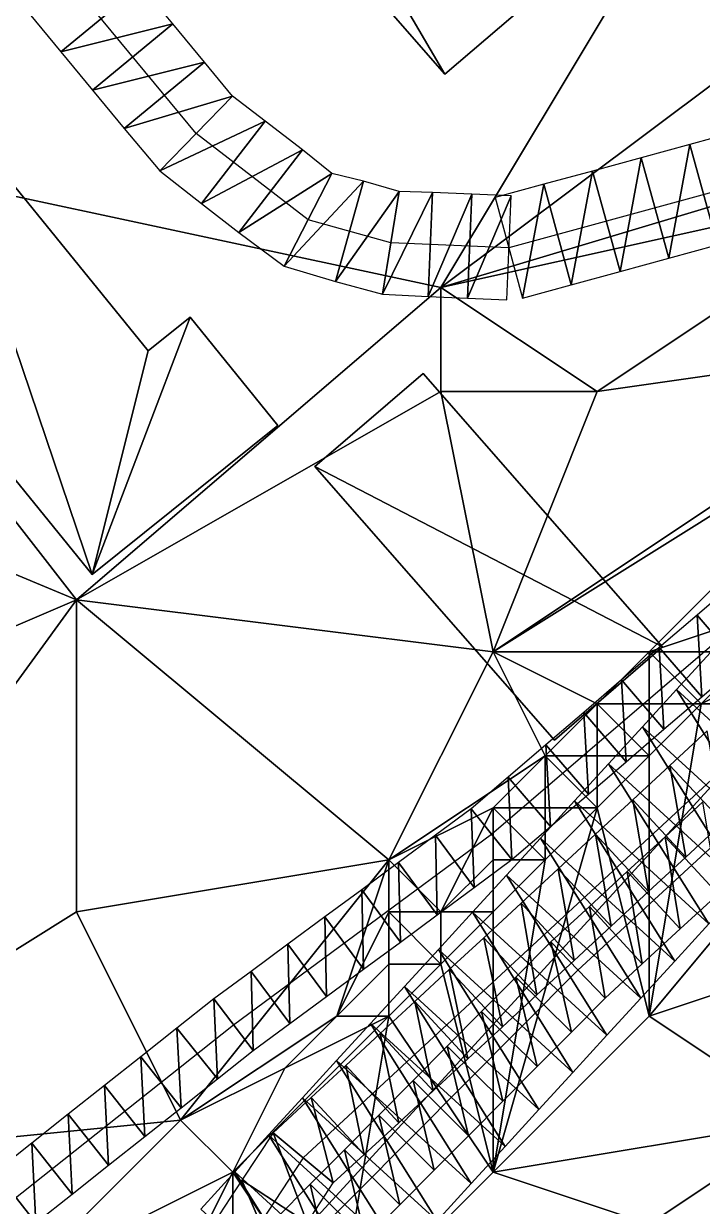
# Model space of a CAD drawing. Header units: metres. Extents: x -1103 to 901, y -902 to 905.
# Drawn here: x -534.03 to -507.96, y -71.31 to -25.86 of the extents above; entities that cross this region are included whole.
import ezdxf

# ---------------------------------------------------------------- set-up
doc = ezdxf.new("R2010")
doc.units = ezdxf.units.M
for name, color, linetype in [('OSM_BUILDING_FOOTPRINTS', 7, 'CONTINUOUS'), ('OSM_BUILDING_ROOFS', 1, 'CONTINUOUS'), ('OSM_BUILDING_WALLS', 8, 'CONTINUOUS'), ('OSM_PATH_AXES', 30, 'CONTINUOUS'), ('OSM_PATH_SURFACE', 30, 'CONTINUOUS'), ('OSM_ROAD_AXES', 2, 'CONTINUOUS'), ('OSM_ROAD_SURFACE', 9, 'CONTINUOUS'), ('OSM_TERRAIN', 3, 'CONTINUOUS'), ('OSM_WATER_SURFACE', 5, 'CONTINUOUS')]:
    doc.layers.add(name, color=color, linetype=linetype)

msp = doc.modelspace()

# ---------------------------------------------------------------- linework, layer by layer
at = {"layer": 'OSM_BUILDING_FOOTPRINTS'}
for points in [[(-516.684, 13.666, 13.575), (-516.231, 14.319, 13.575), (-495.726, -8.894, 13.575), (-517.855, -27.794, 13.575), (-541.621, -0.644, 13.575), (-536.647, 3.702, 13.575), (-535.707, 2.64, 13.575), (-534.06, 4.078, 13.575), (-537.62, 8.092, 13.575), (-537.2, 13.235, 13.575), (-532.502, 17.238, 13.575), (-527.749, 16.531, 13.575), (-525.361, 14.02, 13.575), (-520.929, 18.189, 13.575), (-516.684, 13.666, 13.575)], [(-543.456, -32.173, 13.743), (-537.929, -27.75, 13.743), (-529.252, -38.433, 13.743), (-527.638, -37.139, 13.743), (-524.266, -41.297, 13.743), (-531.396, -47.025, 13.743), (-543.456, -32.173, 13.743)], [(-513.644, -53.395, 13.117), (-522.841, -42.878, 13.117), (-518.684, -39.306, 13.117), (-509.488, -49.812, 13.117), (-513.644, -53.395, 13.117)]]:
    msp.add_polyline3d(points, close=True, dxfattribs=at)
at = {"layer": 'OSM_BUILDING_ROOFS'}
for points in [[(-535.707, 2.64, 21.975), (-541.621, -0.644, 21.975), (-517.855, -27.794, 21.975)], [(-535.707, 2.64, 21.975), (-517.855, -27.794, 21.975), (-495.726, -8.894, 21.975)], [(-537.929, -27.75, 18.943), (-543.456, -32.173, 18.943), (-531.396, -47.025, 18.943)], [(-531.396, -47.025, 18.943), (-529.252, -38.433, 18.943), (-537.929, -27.75, 18.943)], [(-531.396, -47.025, 18.943), (-524.266, -41.297, 18.943), (-527.638, -37.139, 18.943)], [(-531.396, -47.025, 18.943), (-527.638, -37.139, 18.943), (-529.252, -38.433, 18.943)], [(-522.841, -42.878, 18.317), (-509.488, -49.812, 18.317), (-518.684, -39.306, 18.317)], [(-522.841, -42.878, 18.317), (-513.644, -53.395, 18.317), (-509.488, -49.812, 18.317)]]:
    msp.add_3dface(points, dxfattribs=at)
at = {"layer": 'OSM_BUILDING_WALLS'}
for points in [[(-541.621, -0.644, 13.575), (-517.855, -27.794, 13.575), (-517.855, -27.794, 21.975)], [(-541.621, -0.644, 13.575), (-517.855, -27.794, 21.975), (-541.621, -0.644, 21.975)], [(-517.855, -27.794, 13.575), (-495.726, -8.894, 13.575), (-495.726, -8.894, 21.975)], [(-517.855, -27.794, 13.575), (-495.726, -8.894, 21.975), (-517.855, -27.794, 21.975)], [(-529.252, -38.433, 13.743), (-537.929, -27.75, 13.743), (-537.929, -27.75, 18.943)], [(-529.252, -38.433, 13.743), (-537.929, -27.75, 18.943), (-529.252, -38.433, 18.943)], [(-543.456, -32.173, 13.743), (-531.396, -47.025, 13.743), (-531.396, -47.025, 18.943)], [(-543.456, -32.173, 13.743), (-531.396, -47.025, 18.943), (-543.456, -32.173, 18.943)], [(-527.638, -37.139, 13.743), (-529.252, -38.433, 13.743), (-529.252, -38.433, 18.943)], [(-527.638, -37.139, 13.743), (-529.252, -38.433, 18.943), (-527.638, -37.139, 18.943)], [(-524.266, -41.297, 13.743), (-527.638, -37.139, 13.743), (-527.638, -37.139, 18.943)], [(-524.266, -41.297, 13.743), (-527.638, -37.139, 18.943), (-524.266, -41.297, 18.943)], [(-518.684, -39.306, 13.117), (-522.841, -42.878, 13.117), (-522.841, -42.878, 18.317)], [(-518.684, -39.306, 13.117), (-522.841, -42.878, 18.317), (-518.684, -39.306, 18.317)], [(-509.488, -49.812, 13.117), (-518.684, -39.306, 13.117), (-518.684, -39.306, 18.317)], [(-509.488, -49.812, 13.117), (-518.684, -39.306, 18.317), (-509.488, -49.812, 18.317)], [(-531.396, -47.025, 13.743), (-524.266, -41.297, 13.743), (-524.266, -41.297, 18.943)], [(-531.396, -47.025, 13.743), (-524.266, -41.297, 18.943), (-531.396, -47.025, 18.943)], [(-522.841, -42.878, 13.117), (-513.644, -53.395, 13.117), (-513.644, -53.395, 18.317)], [(-522.841, -42.878, 13.117), (-513.644, -53.395, 18.317), (-522.841, -42.878, 18.317)], [(-513.644, -53.395, 13.117), (-509.488, -49.812, 13.117), (-509.488, -49.812, 18.317)], [(-513.644, -53.395, 13.117), (-509.488, -49.812, 18.317), (-513.644, -53.395, 18.317)]]:
    msp.add_3dface(points, dxfattribs=at)
at = {"layer": 'OSM_PATH_AXES'}
msp.add_polyline3d([(-548.507, -72.528, 13.401), (-535.729, -72.074, 13.828), (-525.968, -64.333, 14.429), (-516.053, -57.012, 14.819), (-494.289, -38.333, 14.57), (-489.226, -33.987, 14.709), (-467.804, -14.567, 15.042), (-453.214, -0.566, 15.33), (-448.118, 4.189, 15.798), (-426.751, 23.709, 18.017), (-407.175, 38.263, 20.324), (-396.508, 48.05, 20.42), (-373.484, 68.111, 17.367), (-369.836, 66.994, 16.965), (-364.453, 59.153, 16.179), (-341.804, 70.058, 13.161)], dxfattribs=at)
at = {"layer": 'OSM_PATH_SURFACE'}
for points in [[(-506.533, -50.489, 14.856), (-506.711, -47.346, 15.012), (-508.162, -48.592, 15.098)], [(-507.984, -51.734, 14.351), (-508.162, -48.592, 15.098), (-509.613, -49.837, 15.185)], [(-507.984, -51.734, 14.351), (-506.533, -50.489, 14.856), (-508.162, -48.592, 15.098)], [(-509.435, -52.979, 14.446), (-509.613, -49.837, 15.185), (-511.064, -51.082, 15.208)], [(-509.435, -52.979, 14.446), (-507.984, -51.734, 14.351), (-509.613, -49.837, 15.185)], [(-510.886, -54.224, 14.529), (-511.064, -51.082, 15.208), (-512.515, -52.327, 15.207)], [(-510.886, -54.224, 14.529), (-509.435, -52.979, 14.446), (-511.064, -51.082, 15.208)], [(-512.337, -55.47, 14.439), (-512.515, -52.327, 15.207), (-513.966, -53.573, 15.165)], [(-512.337, -55.47, 14.439), (-510.886, -54.224, 14.529), (-512.515, -52.327, 15.207)], [(-513.788, -56.715, 14.612), (-513.966, -53.573, 15.165), (-515.417, -54.818, 15.037)], [(-513.788, -56.715, 14.612), (-512.337, -55.47, 14.439), (-513.966, -53.573, 15.165)], [(-515.273, -57.988, 14.6), (-515.417, -54.818, 15.037), (-516.834, -56.035, 14.906)], [(-515.273, -57.988, 14.6), (-513.788, -56.715, 14.612), (-515.417, -54.818, 15.037)], [(-516.727, -59.063, 14.679), (-516.834, -56.035, 14.906), (-518.212, -57.052, 14.799)], [(-516.727, -59.063, 14.679), (-515.273, -57.988, 14.6), (-516.834, -56.035, 14.906)], [(-518.144, -60.109, 14.656), (-518.212, -57.052, 14.799), (-519.629, -58.098, 14.704)], [(-518.144, -60.109, 14.656), (-516.727, -59.063, 14.679), (-518.212, -57.052, 14.799)], [(-519.56, -61.155, 14.446), (-519.629, -58.098, 14.704), (-521.045, -59.144, 14.658)], [(-519.56, -61.155, 14.446), (-518.144, -60.109, 14.656), (-519.629, -58.098, 14.704)], [(-520.977, -62.201, 14.545), (-521.045, -59.144, 14.658), (-522.462, -60.19, 14.647)], [(-520.977, -62.201, 14.545), (-519.56, -61.155, 14.446), (-521.045, -59.144, 14.658)], [(-522.393, -63.247, 14.508), (-522.462, -60.19, 14.647), (-523.878, -61.235, 14.636)], [(-522.393, -63.247, 14.508), (-520.977, -62.201, 14.545), (-522.462, -60.19, 14.647)], [(-523.81, -64.292, 14.47), (-523.878, -61.235, 14.636), (-525.295, -62.281, 14.625)], [(-523.81, -64.292, 14.47), (-522.393, -63.247, 14.508), (-523.878, -61.235, 14.636)], [(-525.209, -65.325, 14.433), (-525.295, -62.281, 14.625), (-526.728, -63.34, 14.614)], [(-525.209, -65.325, 14.433), (-523.81, -64.292, 14.47), (-525.295, -62.281, 14.625)], [(-526.586, -66.418, 14.394), (-526.728, -63.34, 14.614), (-528.14, -64.459, 14.597)], [(-526.586, -66.418, 14.394), (-525.209, -65.325, 14.433), (-526.728, -63.34, 14.614)], [(-527.98, -67.524, 14.371), (-528.14, -64.459, 14.597), (-529.534, -65.565, 14.559)], [(-527.98, -67.524, 14.371), (-526.586, -66.418, 14.394), (-528.14, -64.459, 14.597)], [(-529.375, -68.63, 14.267), (-529.534, -65.565, 14.559), (-530.928, -66.671, 14.412)], [(-529.375, -68.63, 14.267), (-527.98, -67.524, 14.371), (-529.534, -65.565, 14.559)], [(-530.769, -69.736, 14.169), (-530.928, -66.671, 14.412), (-532.323, -67.777, 14.264)], [(-530.769, -69.736, 14.169), (-529.375, -68.63, 14.267), (-530.928, -66.671, 14.412)], [(-532.163, -70.842, 14.072), (-532.323, -67.777, 14.264), (-533.717, -68.883, 14.132)], [(-532.163, -70.842, 14.072), (-530.769, -69.736, 14.169), (-532.323, -67.777, 14.264)], [(-533.558, -71.948, 13.975), (-533.717, -68.883, 14.132), (-535.111, -69.989, 14.035)], [(-533.558, -71.948, 13.975), (-532.163, -70.842, 14.072), (-533.717, -68.883, 14.132)], [(-535.302, -73.249, 13.858), (-533.558, -71.948, 13.975), (-535.111, -69.989, 14.035)]]:
    msp.add_3dface(points, dxfattribs=at)
at = {"layer": 'OSM_ROAD_AXES'}
for points in [[(-695.409, -235.672, 11.147), (-620.454, -163.057, 12.954), (-614.419, -157.351, 13.238), (-570.89, -116.189, 10.758), (-535.419, -82.492, 12.654), (-529.87, -79.484, 12.674), (-493.316, -39.56, 14.48), (-451.887, -1.805, 15.322), (-428.862, 18.124, 17.338), (-402.908, 37.223, 20.81)], [(-548.728, -73.822, 13.299), (-543.334, -78.599, 13.019), (-529.87, -79.484, 12.674), (-512.737, -62.231, 13.919), (-493.825, -44.802, 14.011), (-465.726, -18.072, 15.007), (-446.603, -0.555, 15.633), (-429.713, 13.059, 17.176), (-414.227, 23.996, 18.467)], [(-417.997, 23.255, 18.52), (-448.416, -0.112, 15.565), (-451.08, -2.579, 15.323), (-492.454, -40.898, 14.363), (-515.335, -62.088, 13.903), (-523.293, -69.453, 13.515), (-529.87, -79.484, 12.674), (-535.419, -82.492, 12.654), (-540.515, -81.861, 12.862), (-546.34, -77.051, 12.996), (-553.105, -70.316, 14.11)], [(-515.39, -34.473, 15.973), (-519.922, -34.285, 15.976), (-523.106, -33.401, 15.952), (-527.406, -30.083, 15.911), (-542.008, -12.422, 15.909), (-544.241, -7.622, 15.937), (-545.788, 1.136, 15.724), (-546.684, 6.721, 15.798), (-545.8, 11.156, 15.866), (-542.528, 16.088, 15.838), (-536.747, 20.877, 15.698), (-530.966, 22.635, 15.567), (-523.029, 22.934, 15.301), (-515.999, 19.76, 15.198), (-505.022, 7.838, 15.401), (-495.461, -2.701, 15.844), (-489.757, -8.739, 15.911), (-483.976, -15.275, 15.769)], [(-461.681, 7.43, 15.481), (-472.193, -4.757, 15.634), (-483.976, -15.275, 15.769), (-500.424, -30.381, 15.708), (-515.39, -34.473, 15.973)]]:
    msp.add_polyline3d(points, dxfattribs=at)
at = {"layer": 'OSM_ROAD_SURFACE'}
for points in [[(-529.515, -24.393, 15.925), (-533.815, -25.47, 15.901), (-532.598, -26.942, 15.915)], [(-528.298, -25.865, 15.939), (-529.515, -24.393, 15.925), (-532.598, -26.942, 15.915)], [(-528.298, -25.865, 15.939), (-532.598, -26.942, 15.915), (-531.381, -28.414, 15.928)], [(-527.081, -27.337, 15.953), (-528.298, -25.865, 15.939), (-531.381, -28.414, 15.928)], [(-527.081, -27.337, 15.953), (-531.381, -28.414, 15.928), (-530.164, -29.886, 15.942)], [(-526.011, -28.649, 15.965), (-527.081, -27.337, 15.953), (-530.164, -29.886, 15.942)], [(-526.011, -28.649, 15.965), (-530.164, -29.886, 15.942), (-528.8, -31.517, 15.957)], [(-524.751, -29.605, 15.977), (-526.011, -28.649, 15.965), (-528.8, -31.517, 15.957)], [(-524.751, -29.605, 15.977), (-528.8, -31.517, 15.957), (-527.194, -32.772, 15.972)], [(-523.317, -30.711, 15.99), (-524.751, -29.605, 15.977), (-527.194, -32.772, 15.972)], [(-506.564, -29.987, 15.927), (-508.434, -30.498, 15.96), (-507.38, -34.357, 15.838)], [(-523.317, -30.711, 15.99), (-527.194, -32.772, 15.972), (-525.761, -33.878, 15.986)], [(-522.195, -31.62, 16.001), (-523.317, -30.711, 15.99), (-525.761, -33.878, 15.986)], [(-508.434, -30.498, 15.96), (-510.305, -31.01, 15.993), (-509.25, -34.868, 15.875)], [(-508.434, -30.498, 15.96), (-509.25, -34.868, 15.875), (-507.38, -34.357, 15.838)], [(-510.305, -31.01, 15.993), (-512.176, -31.521, 16.023), (-511.121, -35.38, 15.911)], [(-510.305, -31.01, 15.993), (-511.121, -35.38, 15.911), (-509.25, -34.868, 15.875)], [(-522.195, -31.62, 16.001), (-525.761, -33.878, 15.986), (-524.017, -35.181, 15.998)], [(-520.979, -31.916, 16.01), (-522.195, -31.62, 16.001), (-524.017, -35.181, 15.998)], [(-512.176, -31.521, 16.023), (-514.047, -32.033, 16.035), (-512.992, -35.891, 15.948)], [(-512.176, -31.521, 16.023), (-512.992, -35.891, 15.948), (-511.121, -35.38, 15.911)], [(-520.979, -31.916, 16.01), (-524.017, -35.181, 15.998), (-522.05, -35.77, 16.011)], [(-519.601, -32.311, 16.021), (-520.979, -31.916, 16.01), (-522.05, -35.77, 16.011)], [(-514.047, -32.033, 16.035), (-515.918, -32.544, 16.046), (-514.863, -36.403, 15.985)], [(-514.047, -32.033, 16.035), (-514.863, -36.403, 15.985), (-512.992, -35.891, 15.948)], [(-519.601, -32.311, 16.021), (-522.05, -35.77, 16.011), (-520.244, -36.259, 16.024)], [(-518.329, -32.35, 16.029), (-519.601, -32.311, 16.021), (-520.244, -36.259, 16.024)], [(-518.329, -32.35, 16.029), (-520.244, -36.259, 16.024), (-518.495, -36.346, 16.039)], [(-516.818, -32.412, 16.04), (-518.329, -32.35, 16.029), (-518.495, -36.346, 16.039)], [(-516.818, -32.412, 16.04), (-518.495, -36.346, 16.039), (-516.984, -36.409, 16.026)], [(-515.308, -32.475, 16.042), (-516.818, -32.412, 16.04), (-516.984, -36.409, 16.026)], [(-515.308, -32.475, 16.042), (-516.984, -36.409, 16.026), (-515.473, -36.472, 15.996)], [(-503.79, -56.182, 14.149), (-507.647, -50.029, 15.074), (-508.953, -51.455, 14.668)], [(-505.095, -57.608, 14.11), (-508.953, -51.455, 14.668), (-510.258, -52.881, 14.743)], [(-505.095, -57.608, 14.11), (-503.79, -56.182, 14.149), (-508.953, -51.455, 14.668)], [(-506.401, -59.034, 14.07), (-510.258, -52.881, 14.743), (-511.564, -54.307, 14.787)], [(-506.401, -59.034, 14.07), (-505.095, -57.608, 14.11), (-510.258, -52.881, 14.743)], [(-507.774, -53.041, 14.183), (-509.204, -54.365, 14.161), (-507.165, -56.567, 14.115)], [(-507.706, -60.46, 14.031), (-511.564, -54.307, 14.787), (-512.869, -55.733, 14.536)], [(-507.706, -60.46, 14.031), (-506.401, -59.034, 14.07), (-511.564, -54.307, 14.787)], [(-509.204, -54.365, 14.161), (-510.634, -55.69, 14.147), (-508.595, -57.891, 14.077)], [(-509.204, -54.365, 14.161), (-508.595, -57.891, 14.077), (-507.165, -56.567, 14.115)], [(-509.012, -61.886, 13.991), (-512.869, -55.733, 14.536), (-514.175, -57.158, 14.455)], [(-509.012, -61.886, 13.991), (-507.706, -60.46, 14.031), (-512.869, -55.733, 14.536)], [(-510.634, -55.69, 14.147), (-512.064, -57.014, 14.125), (-510.025, -59.215, 14.056)], [(-510.634, -55.69, 14.147), (-510.025, -59.215, 14.056), (-508.595, -57.891, 14.077)], [(-507.356, -59.312, 14.057), (-507.934, -55.766, 14.126), (-509.389, -57.106, 14.098)], [(-510.317, -63.311, 13.957), (-514.175, -57.158, 14.455), (-515.48, -58.584, 14.407)], [(-510.317, -63.311, 13.957), (-509.012, -61.886, 13.991), (-514.175, -57.158, 14.455)], [(-512.064, -57.014, 14.125), (-513.494, -58.338, 14.07), (-511.456, -60.54, 14.028)], [(-512.064, -57.014, 14.125), (-511.456, -60.54, 14.028), (-510.025, -59.215, 14.056)], [(-508.811, -60.653, 14.018), (-509.389, -57.106, 14.098), (-510.844, -58.447, 14.083)], [(-508.811, -60.653, 14.018), (-507.356, -59.312, 14.057), (-509.389, -57.106, 14.098)], [(-511.623, -64.737, 13.906), (-515.48, -58.584, 14.407), (-516.786, -60.01, 14.272)], [(-511.623, -64.737, 13.906), (-510.317, -63.311, 13.957), (-515.48, -58.584, 14.407)], [(-513.494, -58.338, 14.07), (-514.924, -59.663, 14.025), (-512.886, -61.864, 13.978)], [(-513.494, -58.338, 14.07), (-512.886, -61.864, 13.978), (-511.456, -60.54, 14.028)], [(-510.266, -61.994, 13.991), (-510.844, -58.447, 14.083), (-512.299, -59.788, 14.043)], [(-510.266, -61.994, 13.991), (-508.811, -60.653, 14.018), (-510.844, -58.447, 14.083)], [(-514.924, -59.663, 14.025), (-516.354, -60.987, 13.975), (-514.316, -63.188, 13.927)], [(-514.924, -59.663, 14.025), (-514.316, -63.188, 13.927), (-512.886, -61.864, 13.978)], [(-511.697, -63.312, 13.946), (-512.299, -59.788, 14.043), (-513.777, -61.15, 13.99)], [(-511.697, -63.312, 13.946), (-510.266, -61.994, 13.991), (-512.299, -59.788, 14.043)], [(-512.928, -66.163, 13.854), (-516.786, -60.01, 14.272), (-518.091, -61.436, 14.104)], [(-512.928, -66.163, 13.854), (-511.623, -64.737, 13.906), (-516.786, -60.01, 14.272)], [(-516.354, -60.987, 13.975), (-517.68, -62.214, 13.891), (-515.642, -64.416, 13.885)], [(-516.354, -60.987, 13.975), (-515.642, -64.416, 13.885), (-514.316, -63.188, 13.927)], [(-512.991, -64.615, 13.898), (-513.777, -61.15, 13.99), (-515.119, -62.502, 13.94)], [(-512.991, -64.615, 13.898), (-511.697, -63.312, 13.946), (-513.777, -61.15, 13.99)], [(-514.234, -67.589, 13.803), (-518.091, -61.436, 14.104), (-519.397, -62.862, 14.028)], [(-514.234, -67.589, 13.803), (-512.928, -66.163, 13.854), (-518.091, -61.436, 14.104)], [(-517.68, -62.214, 13.891), (-519.007, -63.442, 13.836), (-516.969, -65.644, 13.814)], [(-517.68, -62.214, 13.891), (-516.969, -65.644, 13.814), (-515.642, -64.416, 13.885)], [(-514.309, -65.943, 13.849), (-515.119, -62.502, 13.94), (-516.437, -63.829, 13.887)], [(-514.309, -65.943, 13.849), (-512.991, -64.615, 13.898), (-515.119, -62.502, 13.94)], [(-515.539, -69.015, 13.751), (-519.397, -62.862, 14.028), (-520.702, -64.288, 13.926)], [(-515.539, -69.015, 13.751), (-514.234, -67.589, 13.803), (-519.397, -62.862, 14.028)], [(-519.007, -63.442, 13.836), (-520.333, -64.669, 13.781), (-518.295, -66.871, 13.761)], [(-519.007, -63.442, 13.836), (-518.295, -66.871, 13.761), (-516.969, -65.644, 13.814)], [(-515.627, -67.27, 13.799), (-516.437, -63.829, 13.887), (-517.755, -65.156, 13.812)], [(-515.627, -67.27, 13.799), (-514.309, -65.943, 13.849), (-516.437, -63.829, 13.887)], [(-516.845, -70.441, 13.686), (-520.702, -64.288, 13.926), (-522.008, -65.713, 13.811)], [(-516.845, -70.441, 13.686), (-515.539, -69.015, 13.751), (-520.702, -64.288, 13.926)], [(-520.333, -64.669, 13.781), (-521.659, -65.897, 13.712), (-519.622, -68.099, 13.693)], [(-520.333, -64.669, 13.781), (-519.622, -68.099, 13.693), (-518.295, -66.871, 13.761)], [(-516.945, -68.597, 13.74), (-517.755, -65.156, 13.812), (-519.073, -66.483, 13.755)], [(-516.945, -68.597, 13.74), (-515.627, -67.27, 13.799), (-517.755, -65.156, 13.812)], [(-518.15, -71.866, 13.612), (-522.008, -65.713, 13.811), (-523.313, -67.139, 13.695)], [(-521.659, -65.897, 13.712), (-522.986, -67.125, 13.643), (-520.948, -69.326, 13.625)], [(-518.15, -71.866, 13.612), (-516.845, -70.441, 13.686), (-522.008, -65.713, 13.811)], [(-521.659, -65.897, 13.712), (-520.948, -69.326, 13.625), (-519.622, -68.099, 13.693)], [(-518.263, -69.924, 13.669), (-519.073, -66.483, 13.755), (-520.391, -67.81, 13.684)], [(-518.263, -69.924, 13.669), (-516.945, -68.597, 13.74), (-519.073, -66.483, 13.755)], [(-519.456, -73.292, 13.539), (-523.313, -67.139, 13.695), (-524.619, -68.565, 13.579)], [(-522.986, -67.125, 13.643), (-524.445, -68.491, 13.567), (-522.142, -70.415, 13.563)], [(-519.456, -73.292, 13.539), (-518.15, -71.866, 13.612), (-523.313, -67.139, 13.695)], [(-522.986, -67.125, 13.643), (-522.142, -70.415, 13.563), (-520.948, -69.326, 13.625)], [(-519.58, -71.251, 13.598), (-520.391, -67.81, 13.684), (-521.709, -69.137, 13.612)], [(-519.58, -71.251, 13.598), (-518.263, -69.924, 13.669), (-520.391, -67.81, 13.684)], [(-520.761, -74.718, 13.465), (-524.619, -68.565, 13.579), (-525.924, -69.991, 13.486)], [(-524.445, -68.491, 13.567), (-525.644, -70.302, 13.484), (-523.135, -71.947, 13.493)], [(-520.761, -74.718, 13.465), (-519.456, -73.292, 13.539), (-524.619, -68.565, 13.579)], [(-524.445, -68.491, 13.567), (-523.135, -71.947, 13.493), (-522.142, -70.415, 13.563)], [(-520.898, -72.578, 13.527), (-521.709, -69.137, 13.612), (-523.027, -70.464, 13.541)], [(-520.898, -72.578, 13.527), (-519.58, -71.251, 13.598), (-521.709, -69.137, 13.612)], [(-522.067, -76.144, 13.378), (-525.924, -69.991, 13.486), (-527.23, -71.417, 13.416)], [(-522.067, -76.144, 13.378), (-520.761, -74.718, 13.465), (-525.924, -69.991, 13.486)], [(-525.644, -70.302, 13.484), (-526.74, -71.974, 13.333), (-524.231, -73.619, 13.415)], [(-525.644, -70.302, 13.484), (-524.231, -73.619, 13.415), (-523.135, -71.947, 13.493)], [(-522.216, -73.905, 13.456), (-523.027, -70.464, 13.541), (-524.345, -71.791, 13.469)], [(-522.216, -73.905, 13.456), (-520.898, -72.578, 13.527), (-523.027, -70.464, 13.541)]]:
    msp.add_3dface(points, dxfattribs=at)
at = {"layer": 'OSM_TERRAIN'}
for points in [[(-546, -30, 15.788), (-500, -6, 16), (-548, -8, 15.931)], [(-518, -36, 15.995), (-500, -6, 16), (-546, -30, 15.788)], [(-518, -36, 15.995), (-502, -24, 15.934), (-500, -6, 16)], [(-518, -36, 15.995), (-498, -30, 15.657), (-502, -24, 15.934)], [(-556, -38, 14.993), (-532, -48, 15.794), (-546, -30, 15.788)], [(-532, -48, 15.794), (-518, -36, 15.995), (-546, -30, 15.788)], [(-500, -32, 15.643), (-498, -30, 15.657), (-518, -36, 15.995)], [(-512, -40, 15.881), (-500, -32, 15.643), (-518, -36, 15.995)], [(-512, -40, 15.881), (-498, -38, 14.829), (-500, -32, 15.643)], [(-532, -48, 15.794), (-518, -40, 15.595), (-518, -36, 15.995)], [(-518, -40, 15.595), (-512, -40, 15.881), (-518, -36, 15.995)], [(-556, -38, 14.993), (-546, -54, 14.675), (-532, -48, 15.794)], [(-516, -50, 15.59), (-498, -38, 14.829), (-512, -40, 15.881)], [(-516, -50, 15.59), (-500, -40, 14.504), (-498, -38, 14.829)], [(-532, -48, 15.794), (-516, -50, 15.59), (-518, -40, 15.595)], [(-516, -50, 15.59), (-512, -40, 15.881), (-518, -40, 15.595)], [(-510, -50, 15.125), (-500, -40, 14.504), (-516, -50, 15.59)], [(-510, -50, 15.125), (-504, -48, 14.825), (-500, -40, 14.504)], [(-548, -70, 13.595), (-532, -60, 15.009), (-532, -48, 15.794)], [(-548, -70, 13.595), (-532, -48, 15.794), (-546, -54, 14.675)], [(-532, -60, 15.009), (-520, -58, 14.613), (-532, -48, 15.794)], [(-520, -58, 14.613), (-516, -50, 15.59), (-532, -48, 15.794)], [(-506, -50, 14.976), (-504, -48, 14.825), (-510, -50, 15.125)], [(-514, -54, 15.041), (-516, -50, 15.59), (-520, -58, 14.613)], [(-514, -54, 15.041), (-512, -52, 15.13), (-516, -50, 15.59)], [(-512, -52, 15.13), (-510, -50, 15.125), (-516, -50, 15.59)], [(-512, -52, 15.13), (-510, -52, 15.137), (-510, -50, 15.125)], [(-510, -52, 15.137), (-508, -52, 14.152), (-510, -50, 15.125)], [(-508, -52, 14.152), (-506, -50, 14.976), (-510, -50, 15.125)], [(-508, -52, 14.152), (-500, -52, 14.214), (-504, -50, 14.188)], [(-508, -52, 14.152), (-504, -50, 14.188), (-506, -50, 14.976)], [(-514, -54, 15.041), (-512, -54, 15.102), (-512, -52, 15.13)], [(-512, -54, 15.102), (-510, -54, 14.131), (-512, -52, 15.13)], [(-510, -54, 14.131), (-510, -52, 15.137), (-512, -52, 15.13)], [(-504, -62, 13.088), (-500, -52, 14.214), (-510, -64, 13.89)], [(-510, -64, 13.89), (-508, -52, 14.152), (-510, -54, 14.131)], [(-510, -64, 13.89), (-500, -52, 14.214), (-508, -52, 14.152)], [(-510, -54, 14.131), (-508, -52, 14.152), (-510, -52, 15.137)], [(-520, -58, 14.613), (-516, -56, 14.841), (-514, -54, 15.041)], [(-516, -56, 14.841), (-514, -56, 14.956), (-514, -54, 15.041)], [(-514, -56, 14.956), (-512, -56, 14.104), (-514, -54, 15.041)], [(-512, -56, 14.104), (-512, -54, 15.102), (-514, -54, 15.041)], [(-512, -56, 14.104), (-510, -64, 13.89), (-510, -54, 14.131)], [(-512, -56, 14.104), (-510, -54, 14.131), (-512, -54, 15.102)], [(-518, -60, 14.625), (-516, -56, 14.841), (-520, -58, 14.613)], [(-518, -60, 14.625), (-516, -58, 14.805), (-516, -56, 14.841)], [(-516, -70, 13.669), (-512, -56, 14.104), (-514, -58, 14.022)], [(-516, -70, 13.669), (-510, -64, 13.89), (-512, -56, 14.104)], [(-516, -58, 14.805), (-514, -58, 14.022), (-516, -56, 14.841)], [(-514, -58, 14.022), (-514, -56, 14.956), (-516, -56, 14.841)], [(-514, -58, 14.022), (-512, -56, 14.104), (-514, -56, 14.956)], [(-532, -60, 15.009), (-528, -68, 14.258), (-520, -58, 14.613)], [(-522, -64, 14.401), (-520, -58, 14.613), (-528, -68, 14.258)], [(-522, -64, 14.401), (-520, -60, 14.536), (-520, -58, 14.613)], [(-520, -60, 14.536), (-518, -60, 14.625), (-520, -58, 14.613)], [(-516, -60, 13.967), (-516, -58, 14.805), (-518, -60, 14.625)], [(-516, -60, 13.967), (-514, -58, 14.022), (-516, -58, 14.805)], [(-516, -60, 13.967), (-516, -70, 13.669), (-514, -58, 14.022)], [(-528, -68, 14.258), (-532, -60, 15.009), (-548, -70, 13.595)], [(-522, -64, 14.401), (-520, -62, 14.492), (-520, -60, 14.536)], [(-520, -62, 14.492), (-518, -62, 13.835), (-520, -60, 14.536)], [(-518, -62, 13.835), (-518, -60, 14.625), (-520, -60, 14.536)], [(-516, -70, 13.669), (-516, -60, 13.967), (-518, -62, 13.835)], [(-518, -62, 13.835), (-516, -60, 13.967), (-518, -60, 14.625)], [(-520, -64, 13.759), (-520, -62, 14.492), (-522, -64, 14.401)], [(-520, -64, 13.759), (-518, -62, 13.835), (-520, -62, 14.492)], [(-520, -64, 13.759), (-516, -70, 13.669), (-518, -62, 13.835)], [(-504, -68, 12.181), (-504, -62, 13.088), (-510, -64, 13.89)], [(-524, -66, 14.293), (-522, -64, 14.401), (-528, -68, 14.258)], [(-526, -70, 13.434), (-522, -76, 13.347), (-520, -64, 13.759)], [(-526, -70, 13.434), (-520, -64, 13.759), (-524, -66, 14.293)], [(-524, -66, 14.293), (-520, -64, 13.759), (-522, -64, 14.401)], [(-522, -76, 13.347), (-516, -70, 13.669), (-520, -64, 13.759)], [(-516, -70, 13.669), (-504, -68, 12.181), (-510, -64, 13.89)], [(-528, -68, 14.258), (-526, -70, 13.434), (-524, -66, 14.293)], [(-534, -74, 13.774), (-528, -68, 14.258), (-548, -70, 13.595)], [(-534, -74, 13.774), (-526, -70, 13.434), (-528, -68, 14.258)], [(-516, -70, 13.669), (-510, -72, 12.39), (-504, -68, 12.181)], [(-504, -74, 12.194), (-504, -68, 12.181), (-510, -72, 12.39)], [(-544, -74, 13.583), (-534, -74, 13.774), (-548, -70, 13.595)], [(-530, -78, 12.705), (-526, -70, 13.434), (-534, -74, 13.774)], [(-526, -80, 13.113), (-526, -70, 13.434), (-530, -78, 12.705)], [(-526, -80, 13.113), (-522, -76, 13.347), (-526, -70, 13.434)], [(-522, -76, 13.347), (-510, -72, 12.39), (-516, -70, 13.669)]]:
    msp.add_3dface(points, dxfattribs=at)
at = {"layer": 'OSM_WATER_SURFACE'}
for points in [[(476.481, -23.237, 1), (-600.103, -286.664, 1), (-645.411, -361.213, 1)], [(476.481, -23.237, 1), (-645.411, -361.213, 1), (-630.034, -494.949, 1)], [(476.481, -23.237, 1), (-630.034, -494.949, 1), (-626.574, -520.152, 1)], [(476.481, -23.237, 1), (-626.574, -520.152, 1), (-605.846, -699.142, 1)], [(476.481, -23.237, 1), (-605.846, -699.142, 1), (-601.502, -736.599, 1)], [(476.481, -23.237, 1), (-601.502, -736.599, 1), (-581.526, -893.835, 1)], [(476.481, -23.237, 1), (-595.505, -279.099, 1), (-600.103, -286.664, 1)], [(476.481, -23.237, 1), (-541.973, -191.014, 1), (-595.505, -279.099, 1)], [(476.481, -23.237, 1), (-581.526, -893.835, 1), (-573.741, -900, 1)], [(476.481, -23.237, 1), (-573.741, -900, 1), (232.335, -618.32, 1)], [(476.481, -23.237, 1), (-507.044, -159.595, 1), (-541.973, -191.014, 1)]]:
    msp.add_3dface(points, dxfattribs=at)

doc.saveas('drawing.dxf')
